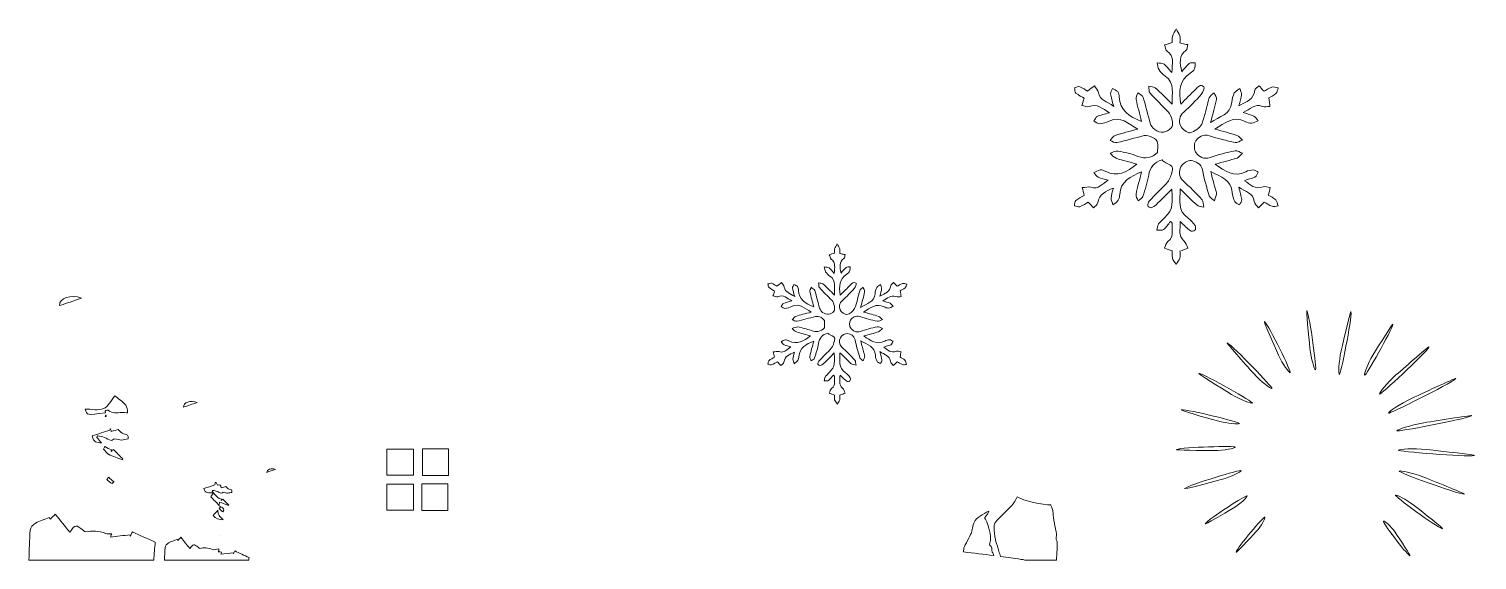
# Model space of a CAD drawing. Header units: inches. Extents: x -429 to 3929, y -1868 to 1677.
# Drawn here: x -349 to 447, y -548 to -257 of the extents above; entities that cross this region are included whole.
import ezdxf

# ---------------------------------------------------------------- set-up
doc = ezdxf.new("R2010")
doc.units = ezdxf.units.IN
doc.header["$MEASUREMENT"] = 0
doc.layers.add('Layer 1', color=7, linetype='Continuous')

# ---------------------------------------------------------------- blocks, each defined once
blk = doc.blocks.new('block 2')
at = {"layer": 'Layer 1', "lineweight": 0}
for points in [[(-152.17, -487.46), (-137.66, -487.46), (-137.66, -501.62), (-152.17, -501.62), (-152.17, -487.46)], [(-132.69, -487.17), (-118.37, -487.17), (-118.37, -501.91), (-132.69, -501.91), (-132.69, -487.17)], [(-152.25, -506.6), (-137.66, -506.6), (-137.66, -520.93), (-152.25, -520.93), (-152.25, -506.6)], [(-133.09, -506.5), (-118.82, -506.5), (-118.82, -521.05), (-133.09, -521.05), (-133.09, -506.5)]]:
    blk.add_lwpolyline(points, dxfattribs=at)
for points, knots in [([(225.43, -353.75), (226.42, -353.92), (227.57, -354.53), (228.37, -354.21), (230.17, -353.51), (231.8, -352.36), (233.04, -351.64), (234.24, -352.98), (235.07, -353.89), (235.89, -354.8), (236.74, -353.88), (238.22, -353.03), (238.33, -352.03), (238.89, -347.11), (242.74, -345.94), (246.86, -343.92), (246.31, -346.19), (245.68, -347.82), (245.59, -349.5), (245.54, -350.74), (246.23, -352), (246.57, -353.25), (247.56, -352.39), (248.77, -351.68), (249.48, -350.65), (250.09, -349.77), (250.3, -348.53), (250.36, -347.42), (250.8, -340.12), (256.3, -337.7), (262.37, -335.01), (261.24, -339.4), (260.08, -343.32), (259.3, -347.32), (259.09, -348.43), (260, -349.75), (260.41, -350.97), (261.32, -350.16), (262.73, -349.52), (263.06, -348.53), (264.34, -344.72), (265.62, -340.86), (266.23, -336.91), (266.94, -332.41), (269.22, -329.72), (273.6, -328.52), (274.23, -329.01), (274.85, -329.67), (275.62, -330.04), (277.62, -331.02), (280.07, -331.68), (279.17, -334.7), (278.56, -336.73), (278.03, -339.04), (276.73, -340.56), (273.52, -344.26), (269.85, -347.55), (266.49, -351.11), (265.92, -351.7), (265.72, -352.87), (265.79, -353.75), (265.83, -354.15), (267.02, -354.88), (267.51, -354.75), (268.52, -354.48), (269.53, -353.89), (270.3, -353.16), (273.11, -350.46), (275.82, -347.66), (278.96, -344.51), (279.5, -355.63), (279.5, -355.63), (272.56, -362.68), (272.2, -363.04), (271.69, -363.35), (271.54, -363.78), (271.2, -364.84), (271.03, -365.96), (270.8, -367.06), (272, -367), (273.57, -367.4), (274.36, -366.8), (275.88, -365.62), (276.95, -363.88), (278.2, -362.39), (278.55, -362.63), (278.89, -362.89), (279.22, -363.15), (278.52, -366.54), (280.67, -370.44), (276.77, -373.33), (275.76, -374.06), (275.46, -375.77), (274.85, -377.03), (276.18, -377.49), (277.5, -377.95), (279.15, -378.52), (279.15, -379.41), (278.88, -380.98), (279.24, -382.37), (279.54, -383.6), (280.56, -384.67), (281.26, -385.79), (281.99, -384.71), (283.04, -383.7), (283.34, -382.51), (283.7, -381.12), (283.43, -379.54), (283.43, -378.62), (285.14, -377.99), (286.49, -377.49), (287.82, -376.99), (287.1, -375.64), (286.67, -373.97), (285.61, -373.01), (282.34, -370.05), (283.6, -366.64), (283.59, -362.4), (285.88, -364.53), (287.35, -366.09), (289.04, -367.33), (289.61, -367.74), (291.16, -367.66), (291.64, -367.17), (292.11, -366.7), (292.15, -365.17), (291.72, -364.57), (290.65, -363.05), (289.4, -361.49), (287.88, -360.47), (282.02, -356.55), (283.44, -350.87), (283.57, -344.42), (287.02, -347.79), (289.73, -350.66), (292.7, -353.25), (293.62, -354.05), (295.21, -354.05), (296.5, -354.41), (296.2, -353.03), (296.36, -351.24), (295.53, -350.33), (292.24, -346.7), (288.74, -343.26), (285.14, -339.94), (282.64, -337.63), (282.78, -334.56), (283.86, -332.32), (284.71, -330.56), (287.83, -328.55), (289.54, -328.86), (291.97, -329.29), (295.01, -330.37), (295.73, -334.02), (296.66, -338.81), (298.04, -343.53), (299.5, -348.18), (299.86, -349.3), (301.35, -350.03), (302.32, -350.95), (302.73, -349.67), (303.32, -348.43), (303.49, -347.11), (303.61, -346.32), (303.06, -345.44), (302.85, -344.58), (302.06, -341.59), (301.28, -338.61), (300.32, -334.89), (305.88, -337.8), (311.53, -339.37), (312.1, -346.33), (312.25, -348.05), (312.74, -349.83), (313.5, -351.37), (313.93, -352.23), (315.28, -352.62), (316.19, -353.22), (316.61, -352.21), (317.44, -351.18), (317.34, -350.23), (317.14, -348.22), (316.45, -346.29), (315.76, -343.49), (319.45, -346.07), (323.6, -346.59), (324.26, -351.3), (324.43, -352.54), (325.74, -353.65), (326.53, -354.81), (327.53, -353.81), (328.52, -352.8), (329.72, -351.63), (330.95, -352.33), (332.38, -353.41), (333.99, -353.98), (334.94, -354.32), (336.17, -353.88), (337.28, -353.78), (336.88, -352.63), (336.79, -351.15), (336, -350.41), (334.8, -349.24), (333.12, -348.6), (332.08, -347.99), (332.4, -346.23), (332.64, -344.89), (332.89, -343.57), (331.6, -343.45), (330.12, -342.84), (329.05, -343.27), (324.59, -345.05), (322.02, -341.95), (318.91, -339.91), (320.86, -339), (322.88, -338.75), (324.63, -337.95), (325.48, -337.56), (325.84, -336.13), (326.43, -335.16), (325.51, -334.75), (324.58, -333.97), (323.66, -333.99), (322.31, -334), (320.85, -334.32), (319.65, -334.95), (313.09, -338.45), (308.36, -334.58), (302.72, -330.86), (307.15, -329.64), (311.01, -328.72), (314.75, -327.44), (315.92, -327.04), (316.77, -325.69), (317.77, -324.77), (316.41, -324.33), (314.92, -323.27), (313.71, -323.51), (309.05, -324.49), (304.38, -325.6), (299.92, -327.21), (296.43, -328.48), (293.93, -326.57), (292.3, -324.67), (291.14, -323.28), (290.99, -319.56), (292.05, -318.08), (293.55, -316.02), (296.1, -314.11), (299.56, -315.21), (304.21, -316.72), (308.96, -317.94), (313.74, -318.95), (314.95, -319.19), (316.42, -318.11), (317.77, -317.64), (316.77, -316.75), (315.89, -315.43), (314.72, -315.03), (310.99, -313.76), (307.14, -312.85), (302.62, -311.6), (308.19, -308.2), (312.68, -304.05), (319.17, -307.35), (320.26, -307.91), (321.58, -308.35), (322.77, -308.31), (324, -308.25), (325.21, -307.52), (326.43, -307.08), (325.64, -306.19), (325.02, -304.99), (324.03, -304.48), (322.45, -303.66), (320.63, -303.3), (318.1, -302.5), (322.02, -300.66), (324.38, -297.37), (328.65, -299.08), (329.84, -299.55), (331.42, -299.1), (332.83, -299.07), (332.64, -297.65), (332.46, -296.21), (332.24, -294.43), (333.16, -293.87), (334.81, -293.14), (336.1, -291.99), (336.83, -291.32), (336.98, -289.98), (337.39, -288.93), (336.22, -288.78), (334.91, -288.2), (333.89, -288.53), (332.18, -289.09), (330.66, -290.21), (329.61, -290.79), (328.44, -289.52), (327.63, -288.65), (326.82, -287.77), (326.01, -288.56), (324.56, -289.31), (324.49, -290.17), (324.06, -295.32), (319.93, -296.44), (315.81, -298.74), (316.4, -296.31), (317.04, -294.56), (317.2, -292.75), (317.3, -291.65), (316.64, -290.48), (316.32, -289.34), (315.28, -290.13), (313.83, -290.68), (313.27, -291.73), (312.45, -293.24), (312.06, -295.06), (311.9, -296.8), (311.29, -303.69), (305.23, -304.42), (300.18, -308.01), (301.51, -302.99), (302.69, -299.17), (303.45, -295.26), (303.67, -294.14), (302.66, -292.79), (302.22, -291.55), (301.28, -292.48), (299.82, -293.25), (299.47, -294.37), (297.98, -299.17), (297.31, -304.26), (295.34, -308.81), (294.41, -310.99), (291.41, -313.06), (289.01, -313.53), (287.48, -313.84), (284.46, -311.48), (283.73, -309.66), (282.78, -307.33), (282.94, -304.39), (285.54, -302.17), (288.95, -299.22), (292.08, -295.91), (295.07, -292.54), (296.02, -291.46), (296.98, -288.8), (296.52, -288.36), (294.65, -286.58), (293.26, -288.42), (291.92, -289.77), (289.36, -292.38), (286.76, -294.96), (283.82, -297.89), (282.61, -290.71), (283, -284.89), (289.05, -280.88), (289.99, -280.26), (290.93, -279.42), (291.38, -278.46), (291.82, -277.49), (291.64, -276.25), (291.72, -275.11), (290.65, -275.21), (289.23, -274.93), (288.52, -275.5), (286.96, -276.81), (285.74, -278.53), (284.39, -280.09), (283.4, -275.4), (282.55, -271.29), (286.73, -268.38), (287.46, -267.86), (287.42, -266.24), (287.73, -265.14), (286.64, -264.95), (285.54, -264.78), (284.45, -264.56), (284.12, -264.51), (283.8, -264.36), (283.43, -264.23), (283.43, -262.9), (283.7, -261.56), (283.36, -260.42), (282.97, -259.05), (282.06, -257.83), (281.39, -256.55), (280.64, -257.9), (279.65, -259.18), (279.24, -260.62), (278.88, -261.85), (279.17, -263.26), (279.17, -263.97), (277.44, -264.52), (276.19, -264.92), (274.93, -265.32), (275.42, -266.5), (275.56, -268.14), (276.44, -268.77), (280.5, -271.75), (279.09, -275.64), (278.94, -280.49), (277.1, -278.46), (276.11, -276.92), (274.72, -275.97), (273.74, -275.28), (272.22, -275.39), (270.94, -275.13), (271.24, -276.43), (271.24, -277.93), (271.92, -279), (272.76, -280.35), (274.04, -281.53), (275.36, -282.46), (281.05, -286.45), (278.68, -292.06), (279.18, -297.85), (275.65, -294.42), (272.86, -291.52), (269.84, -288.89), (269.02, -288.19), (267.48, -288.32), (266.26, -288.06), (266.48, -289.34), (266.23, -291.03), (266.97, -291.85), (270.15, -295.39), (273.61, -298.71), (276.98, -302.08), (278.94, -304.03), (280, -309.49), (278.66, -310.92), (276.28, -313.51), (272.53, -314.01), (269.53, -311.84), (268.44, -311.04), (267.51, -309.66), (267.11, -308.35), (265.7, -303.67), (264.67, -298.87), (263.21, -294.2), (262.86, -293.12), (261.31, -292.44), (260.32, -291.57), (259.96, -292.81), (259.11, -294.14), (259.34, -295.28), (260.12, -299.24), (261.27, -303.13), (262.36, -307.38), (255.53, -304.78), (250.47, -301.36), (250.03, -293.83), (249.97, -292.85), (249.8, -291.66), (249.21, -290.97), (248.54, -290.2), (247.33, -289.87), (246.37, -289.35), (245.98, -290.27), (245.19, -291.24), (245.31, -292.12), (245.55, -294.13), (246.24, -296.1), (247, -299.07), (243.4, -296.33), (239.32, -295.91), (238.58, -291.43), (238.35, -290.14), (237.18, -289.02), (236.45, -287.81), (235.3, -288.68), (234.17, -289.54), (232.68, -290.67), (231.59, -290.05), (230.05, -288.92), (228.34, -288.29), (227.55, -287.99), (226.42, -288.66), (225.44, -288.89), (225.7, -289.87), (225.66, -291.22), (226.3, -291.76), (227.77, -293.01), (229.56, -293.87), (230.84, -294.66), (230.31, -296.22), (229.91, -297.37), (229.51, -298.54), (230.85, -298.79), (232.45, -299.66), (233.48, -299.21), (237.99, -297.26), (240.67, -300.33), (244.68, -302.61), (241.93, -303.42), (239.87, -303.82), (238, -304.64), (237.2, -304.99), (236.78, -306.21), (236.18, -307.05), (237.17, -307.59), (238.19, -308.64), (239.14, -308.58), (240.97, -308.44), (242.88, -307.94), (244.55, -307.12), (250.96, -304), (254.84, -308.71), (260.35, -311.58), (255.5, -312.89), (251.59, -313.78), (247.8, -315.06), (246.7, -315.43), (245.95, -316.88), (245.03, -317.84), (246.3, -318.26), (247.69, -319.22), (248.81, -318.97), (253.82, -317.88), (258.76, -316.42), (263.74, -315.14), (266.35, -314.47), (271.13, -317.04), (271.16, -319.07), (271.19, -320.91), (271.16, -322.75), (271.16, -324.4), (267.81, -327.24), (264.51, -328.26), (260.35, -326.54), (256.89, -325.12), (253.16, -324.27), (249.47, -323.61), (248.09, -323.37), (246.5, -324.34), (245.01, -324.77), (246.13, -325.73), (247.09, -327.11), (248.38, -327.56), (252, -328.81), (255.74, -329.67), (259.79, -330.79), (254.29, -335.22), (249.05, -338.15), (242.39, -334.76), (241.52, -334.32), (240.43, -333.89), (239.51, -334.03), (238.35, -334.2), (237.26, -334.95), (236.14, -335.45), (236.88, -336.31), (237.46, -337.53), (238.4, -337.96), (240.14, -338.75), (242.09, -339.1), (243.96, -339.61), (240.87, -341.54), (238.69, -344.87), (234.51, -343.5), (233.09, -343.03), (231.33, -343.6), (229.72, -343.7), (230.08, -345.1), (230.42, -346.47), (230.8, -347.95), (229.36, -348.81), (227.61, -349.62), (226.2, -350.82), (225.59, -351.37), (225.67, -352.75), (225.43, -353.75)], [0, 0, 0, 0, 1, 1, 1, 2, 2, 2, 3, 3, 3, 4, 4, 4, 5, 5, 5, 6, 6, 6, 7, 7, 7, 8, 8, 8, 9, 9, 9, 10, 10, 10, 11, 11, 11, 12, 12, 12, 13, 13, 13, 14, 14, 14, 15, 15, 15, 16, 16, 16, 17, 17, 17, 18, 18, 18, 19, 19, 19, 20, 20, 20, 21, 21, 21, 22, 22, 22, 23, 23, 23, 24, 24, 24, 25, 25, 25, 26, 26, 26, 27, 27, 27, 28, 28, 28, 29, 29, 29, 30, 30, 30, 31, 31, 31, 32, 32, 32, 33, 33, 33, 34, 34, 34, 35, 35, 35, 36, 36, 36, 37, 37, 37, 38, 38, 38, 39, 39, 39, 40, 40, 40, 41, 41, 41, 42, 42, 42, 43, 43, 43, 44, 44, 44, 45, 45, 45, 46, 46, 46, 47, 47, 47, 48, 48, 48, 49, 49, 49, 50, 50, 50, 51, 51, 51, 52, 52, 52, 53, 53, 53, 54, 54, 54, 55, 55, 55, 56, 56, 56, 57, 57, 57, 58, 58, 58, 59, 59, 59, 60, 60, 60, 61, 61, 61, 62, 62, 62, 63, 63, 63, 64, 64, 64, 65, 65, 65, 66, 66, 66, 67, 67, 67, 68, 68, 68, 69, 69, 69, 70, 70, 70, 71, 71, 71, 72, 72, 72, 73, 73, 73, 74, 74, 74, 75, 75, 75, 76, 76, 76, 77, 77, 77, 78, 78, 78, 79, 79, 79, 80, 80, 80, 81, 81, 81, 82, 82, 82, 83, 83, 83, 84, 84, 84, 85, 85, 85, 86, 86, 86, 87, 87, 87, 88, 88, 88, 89, 89, 89, 90, 90, 90, 91, 91, 91, 92, 92, 92, 93, 93, 93, 94, 94, 94, 95, 95, 95, 96, 96, 96, 97, 97, 97, 98, 98, 98, 99, 99, 99, 100, 100, 100, 101, 101, 101, 102, 102, 102, 103, 103, 103, 104, 104, 104, 105, 105, 105, 106, 106, 106, 107, 107, 107, 108, 108, 108, 109, 109, 109, 110, 110, 110, 111, 111, 111, 112, 112, 112, 113, 113, 113, 114, 114, 114, 115, 115, 115, 116, 116, 116, 117, 117, 117, 118, 118, 118, 119, 119, 119, 120, 120, 120, 121, 121, 121, 122, 122, 122, 123, 123, 123, 124, 124, 124, 125, 125, 125, 126, 126, 126, 127, 127, 127, 128, 128, 128, 129, 129, 129, 130, 130, 130, 131, 131, 131, 132, 132, 132, 133, 133, 133, 134, 134, 134, 135, 135, 135, 136, 136, 136, 137, 137, 137, 138, 138, 138, 139, 139, 139, 140, 140, 140, 141, 141, 141, 142, 142, 142, 143, 143, 143, 144, 144, 144, 145, 145, 145, 146, 146, 146, 147, 147, 147, 148, 148, 148, 149, 149, 149, 150, 150, 150, 151, 151, 151, 152, 152, 152, 153, 153, 153, 154, 154, 154, 155, 155, 155, 156, 156, 156, 157, 157, 157, 158, 158, 158, 159, 159, 159, 160, 160, 160, 161, 161, 161, 162, 162, 162, 163, 163, 163, 164, 164, 164, 165, 165, 165, 166, 166, 166, 167, 167, 167, 168, 168, 168, 169, 169, 169, 170, 170, 170, 171, 171, 171, 172, 172, 172, 173, 173, 173, 174, 174, 174, 175, 175, 175, 176, 176, 176, 177, 177, 177, 178, 178, 178, 179, 179, 179, 180, 180, 180, 181, 181, 181, 182, 182, 182, 183, 183, 183, 184, 184, 184, 185, 185, 185, 186, 186, 186, 187, 187, 187, 188, 188, 188, 189, 189, 189, 190, 190, 190, 191, 191, 191, 191]), ([(133.3, -396.66), (132.5, -396.56), (131.61, -396.16), (130.92, -396.39), (129.75, -396.77), (128.72, -397.53), (128.01, -397.92), (127.21, -397.06), (126.66, -396.47), (126.1, -395.87), (125.55, -396.41), (124.57, -396.92), (124.52, -397.5), (124.23, -401.01), (121.41, -401.77), (118.61, -403.33), (119.01, -401.68), (119.45, -400.49), (119.56, -399.26), (119.63, -398.51), (119.18, -397.72), (118.96, -396.94), (118.25, -397.47), (117.26, -397.85), (116.88, -398.57), (116.32, -399.59), (116.06, -400.83), (115.95, -402.02), (115.53, -406.7), (111.41, -407.2), (107.97, -409.64), (108.88, -406.23), (109.68, -403.63), (110.2, -400.97), (110.35, -400.21), (109.66, -399.29), (109.36, -398.44), (108.72, -399.08), (107.73, -399.6), (107.49, -400.36), (106.48, -403.63), (106.02, -407.09), (104.68, -410.19), (104.04, -411.68), (102, -413.08), (100.37, -413.41), (99.33, -413.61), (97.28, -412.01), (96.78, -410.77), (96.13, -409.19), (96.24, -407.18), (98.01, -405.67), (100.33, -403.67), (102.46, -401.41), (104.49, -399.11), (105.14, -398.38), (105.79, -396.57), (105.48, -396.27), (104.21, -395.06), (103.26, -396.31), (102.35, -397.23), (100.61, -399.01), (98.84, -400.77), (96.84, -402.76), (96.02, -397.87), (96.28, -393.91), (100.4, -391.18), (101.04, -390.76), (101.68, -390.19), (101.98, -389.53), (102.29, -388.88), (102.16, -388.03), (102.22, -387.26), (101.49, -387.32), (100.52, -387.13), (100.04, -387.52), (98.98, -388.41), (98.14, -389.58), (97.23, -390.65), (96.55, -387.45), (95.98, -384.66), (98.82, -382.67), (99.32, -382.32), (99.29, -381.22), (99.5, -380.47), (98.76, -380.34), (98.01, -380.22), (97.27, -380.08), (97.04, -380.04), (96.83, -379.94), (96.57, -379.85), (96.57, -378.94), (96.76, -378.03), (96.52, -377.25), (96.26, -376.33), (95.64, -375.49), (95.19, -374.63), (94.68, -375.54), (94, -376.41), (93.72, -377.39), (93.48, -378.23), (93.67, -379.19), (93.67, -379.68), (92.5, -380.05), (91.65, -380.32), (90.79, -380.59), (91.12, -381.39), (91.22, -382.51), (91.82, -382.94), (94.58, -384.97), (93.62, -387.62), (93.51, -390.92), (92.26, -389.53), (91.59, -388.49), (90.64, -387.84), (89.98, -387.37), (88.94, -387.44), (88.07, -387.27), (88.28, -388.15), (88.28, -389.17), (88.74, -389.9), (89.31, -390.82), (90.18, -391.62), (91.08, -392.26), (94.95, -394.97), (93.34, -398.79), (93.68, -402.73), (91.28, -400.39), (89.38, -398.42), (87.32, -396.63), (86.76, -396.15), (85.72, -396.24), (84.89, -396.07), (85.04, -396.94), (84.87, -398.09), (85.37, -398.65), (87.54, -401.06), (89.89, -403.31), (92.19, -405.61), (93.51, -406.94), (94.24, -410.65), (93.33, -411.63), (91.71, -413.39), (89.16, -413.73), (87.12, -412.25), (86.37, -411.71), (85.74, -410.77), (85.47, -409.88), (84.51, -406.69), (83.81, -403.42), (82.81, -400.25), (82.57, -399.51), (81.52, -399.05), (80.85, -398.46), (80.6, -399.3), (80.02, -400.21), (80.18, -400.98), (80.71, -403.68), (81.49, -406.32), (82.23, -409.21), (77.58, -407.45), (74.14, -405.12), (73.84, -399.99), (73.8, -399.33), (73.69, -398.52), (73.28, -398.05), (72.83, -397.52), (72.01, -397.3), (71.35, -396.95), (71.09, -397.57), (70.55, -398.24), (70.63, -398.83), (70.79, -400.2), (71.26, -401.54), (71.78, -403.56), (69.33, -401.69), (66.55, -401.41), (66.05, -398.36), (65.89, -397.48), (65.1, -396.72), (64.6, -395.9), (63.82, -396.49), (63.05, -397.07), (62.03, -397.84), (61.29, -397.42), (60.24, -396.65), (59.08, -396.22), (58.54, -396.02), (57.77, -396.48), (57.11, -396.63), (57.28, -397.3), (57.26, -398.22), (57.69, -398.59), (58.69, -399.44), (59.91, -400.02), (60.78, -400.56), (60.42, -401.62), (60.15, -402.41), (59.87, -403.2), (60.79, -403.37), (61.88, -403.96), (62.58, -403.66), (65.65, -402.33), (67.47, -404.42), (70.2, -405.97), (68.33, -406.52), (66.93, -406.79), (65.66, -407.35), (65.11, -407.59), (64.83, -408.42), (64.42, -408.99), (65.09, -409.36), (65.78, -410.07), (66.43, -410.04), (67.68, -409.94), (68.98, -409.6), (70.11, -409.04), (74.48, -406.92), (77.11, -410.12), (80.86, -412.08), (77.56, -412.97), (74.91, -413.57), (72.33, -414.44), (71.58, -414.69), (71.07, -415.68), (70.44, -416.34), (71.3, -416.62), (72.25, -417.27), (73.01, -417.11), (76.42, -416.36), (79.78, -415.37), (83.17, -414.5), (84.95, -414.04), (88.2, -415.79), (88.22, -417.18), (88.24, -418.43), (88.22, -419.68), (88.22, -420.8), (85.94, -422.73), (83.7, -423.43), (80.86, -422.26), (78.51, -421.29), (75.97, -420.71), (73.46, -420.26), (72.52, -420.1), (71.44, -420.76), (70.42, -421.05), (71.18, -421.71), (71.84, -422.65), (72.72, -422.95), (75.18, -423.8), (77.73, -424.38), (80.48, -425.15), (76.74, -428.16), (73.18, -430.16), (68.64, -427.85), (68.05, -427.55), (67.31, -427.26), (66.68, -427.35), (65.89, -427.47), (65.15, -427.98), (64.39, -428.32), (64.89, -428.91), (65.28, -429.74), (65.93, -430.03), (67.11, -430.57), (68.44, -430.8), (69.71, -431.15), (67.61, -432.46), (66.12, -434.73), (63.28, -433.8), (62.32, -433.48), (61.11, -433.87), (60.02, -433.94), (60.26, -434.89), (60.5, -435.82), (60.75, -436.83), (59.78, -437.42), (58.58, -437.96), (57.63, -438.78), (57.21, -439.15), (57.27, -440.09), (57.1, -440.78), (57.77, -440.89), (58.55, -441.3), (59.1, -441.09), (60.32, -440.61), (61.44, -439.83), (62.28, -439.34), (63.1, -440.25), (63.66, -440.87), (64.22, -441.49), (64.8, -440.86), (65.8, -440.29), (65.88, -439.6), (66.26, -436.25), (68.88, -435.46), (71.68, -434.08), (71.31, -435.63), (70.88, -436.74), (70.82, -437.88), (70.78, -438.72), (71.25, -439.58), (71.49, -440.43), (72.16, -439.85), (72.98, -439.37), (73.47, -438.67), (73.88, -438.07), (74.03, -437.22), (74.07, -436.47), (74.37, -431.5), (78.11, -429.85), (82.24, -428.02), (81.47, -431.01), (80.68, -433.67), (80.15, -436.4), (80.01, -437.15), (80.63, -438.05), (80.9, -438.88), (81.53, -438.33), (82.49, -437.89), (82.71, -437.22), (83.58, -434.63), (84.45, -432), (84.87, -429.32), (85.35, -426.25), (86.9, -424.42), (89.88, -423.6), (90.31, -423.94), (90.73, -424.38), (91.26, -424.64), (92.62, -425.3), (94.29, -425.75), (93.67, -427.81), (93.26, -429.19), (92.9, -430.76), (92.01, -431.8), (89.83, -434.32), (87.33, -436.56), (85.05, -438.98), (84.65, -439.38), (84.52, -440.18), (84.57, -440.78), (84.6, -441.05), (85.41, -441.55), (85.74, -441.46), (86.42, -441.27), (87.12, -440.87), (87.63, -440.38), (89.55, -438.54), (91.4, -436.63), (93.53, -434.48), (93.9, -442.06), (93.9, -442.06), (89.18, -446.85), (88.93, -447.1), (88.58, -447.31), (88.48, -447.6), (88.25, -448.33), (88.13, -449.09), (87.98, -449.83), (88.8, -449.79), (89.86, -450.07), (90.4, -449.65), (91.43, -448.85), (92.17, -447.67), (93.02, -446.66), (93.25, -446.82), (93.49, -447), (93.71, -447.17), (93.23, -449.48), (94.7, -452.14), (92.04, -454.1), (91.36, -454.6), (91.15, -455.76), (90.73, -456.62), (91.64, -456.93), (92.54, -457.24), (93.66, -457.64), (93.66, -458.24), (93.48, -459.31), (93.72, -460.25), (93.92, -461.09), (94.62, -461.82), (95.1, -462.58), (95.6, -461.85), (96.31, -461.16), (96.51, -460.35), (96.76, -459.4), (96.57, -458.33), (96.57, -457.7), (97.73, -457.27), (98.65, -456.93), (99.56, -456.59), (99.07, -455.67), (98.78, -454.54), (98.06, -453.88), (95.83, -451.87), (96.69, -449.55), (96.68, -446.67), (98.24, -448.11), (99.24, -449.18), (100.39, -450.02), (100.78, -450.3), (101.84, -450.24), (102.16, -449.91), (102.48, -449.59), (102.51, -448.55), (102.22, -448.14), (101.49, -447.11), (100.64, -446.04), (99.6, -445.35), (95.61, -442.68), (96.58, -438.81), (96.67, -434.43), (99.01, -436.72), (100.86, -438.68), (102.88, -440.43), (103.51, -440.98), (104.59, -440.98), (105.47, -441.22), (105.27, -440.29), (105.37, -439.07), (104.81, -438.45), (102.57, -435.98), (100.19, -433.64), (97.73, -431.38), (96.03, -429.81), (96.13, -427.72), (96.87, -426.19), (97.44, -424.99), (99.57, -423.62), (100.73, -423.84), (102.38, -424.13), (104.46, -424.86), (104.94, -427.34), (105.58, -430.61), (106.52, -433.82), (107.51, -436.99), (107.76, -437.75), (108.77, -438.25), (109.43, -438.87), (109.71, -438), (110.11, -437.15), (110.23, -436.25), (110.31, -435.72), (109.94, -435.12), (109.79, -434.53), (109.25, -432.5), (108.72, -430.47), (108.07, -427.94), (111.85, -429.92), (115.7, -430.99), (116.09, -435.73), (116.19, -436.9), (116.52, -438.11), (117.04, -439.15), (117.33, -439.74), (118.25, -440), (118.87, -440.41), (119.16, -439.73), (119.72, -439.03), (119.65, -438.38), (119.52, -437.01), (119.05, -435.7), (118.58, -433.79), (121.09, -435.55), (123.91, -435.9), (124.36, -439.11), (124.48, -439.95), (125.37, -440.71), (125.91, -441.5), (126.59, -440.81), (127.26, -440.13), (128.07, -439.33), (128.91, -439.81), (129.89, -440.54), (130.99, -440.93), (131.63, -441.17), (132.47, -440.86), (133.22, -440.8), (132.95, -440.01), (132.89, -439.01), (132.35, -438.5), (131.53, -437.71), (130.39, -437.27), (129.69, -436.86), (129.9, -435.66), (130.07, -434.75), (130.23, -433.85), (129.35, -433.76), (128.35, -433.35), (127.63, -433.64), (124.59, -434.86), (122.84, -432.75), (120.72, -431.36), (122.05, -430.73), (123.42, -430.57), (124.62, -430.02), (125.19, -429.76), (125.44, -428.78), (125.84, -428.13), (125.21, -427.84), (124.58, -427.31), (123.95, -427.32), (123.03, -427.33), (122.04, -427.55), (121.23, -427.98), (116.76, -430.36), (113.54, -427.73), (109.7, -425.2), (112.72, -424.37), (115.35, -423.74), (117.89, -422.87), (118.69, -422.6), (119.26, -421.68), (119.95, -421.05), (119.02, -420.75), (118, -420.03), (117.18, -420.19), (114.01, -420.86), (110.83, -421.62), (107.8, -422.71), (105.42, -423.57), (103.72, -422.27), (102.61, -420.99), (101.82, -420.04), (101.72, -417.51), (102.44, -416.5), (103.46, -415.1), (105.2, -413.8), (107.55, -414.55), (110.72, -415.57), (113.95, -416.4), (117.2, -417.09), (118.02, -417.25), (119.03, -416.52), (119.95, -416.2), (119.26, -415.59), (118.67, -414.69), (117.87, -414.42), (115.33, -413.56), (112.71, -412.94), (109.63, -412.09), (113.42, -409.77), (116.48, -406.95), (120.89, -409.2), (121.64, -409.58), (122.54, -409.88), (123.35, -409.85), (124.19, -409.81), (125.01, -409.31), (125.84, -409.01), (125.3, -408.4), (124.88, -407.59), (124.21, -407.24), (123.13, -406.68), (121.89, -406.44), (120.17, -405.89), (122.84, -404.64), (124.44, -402.41), (127.35, -403.57), (128.16, -403.89), (129.24, -403.58), (130.19, -403.56), (130.07, -402.59), (129.94, -401.61), (129.79, -400.4), (130.42, -400.02), (131.54, -399.52), (132.42, -398.74), (132.92, -398.28), (133.02, -397.38), (133.3, -396.66)], [0, 0, 0, 0, 1, 1, 1, 2, 2, 2, 3, 3, 3, 4, 4, 4, 5, 5, 5, 6, 6, 6, 7, 7, 7, 8, 8, 8, 9, 9, 9, 10, 10, 10, 11, 11, 11, 12, 12, 12, 13, 13, 13, 14, 14, 14, 15, 15, 15, 16, 16, 16, 17, 17, 17, 18, 18, 18, 19, 19, 19, 20, 20, 20, 21, 21, 21, 22, 22, 22, 23, 23, 23, 24, 24, 24, 25, 25, 25, 26, 26, 26, 27, 27, 27, 28, 28, 28, 29, 29, 29, 30, 30, 30, 31, 31, 31, 32, 32, 32, 33, 33, 33, 34, 34, 34, 35, 35, 35, 36, 36, 36, 37, 37, 37, 38, 38, 38, 39, 39, 39, 40, 40, 40, 41, 41, 41, 42, 42, 42, 43, 43, 43, 44, 44, 44, 45, 45, 45, 46, 46, 46, 47, 47, 47, 48, 48, 48, 49, 49, 49, 50, 50, 50, 51, 51, 51, 52, 52, 52, 53, 53, 53, 54, 54, 54, 55, 55, 55, 56, 56, 56, 57, 57, 57, 58, 58, 58, 59, 59, 59, 60, 60, 60, 61, 61, 61, 62, 62, 62, 63, 63, 63, 64, 64, 64, 65, 65, 65, 66, 66, 66, 67, 67, 67, 68, 68, 68, 69, 69, 69, 70, 70, 70, 71, 71, 71, 72, 72, 72, 73, 73, 73, 74, 74, 74, 75, 75, 75, 76, 76, 76, 77, 77, 77, 78, 78, 78, 79, 79, 79, 80, 80, 80, 81, 81, 81, 82, 82, 82, 83, 83, 83, 84, 84, 84, 85, 85, 85, 86, 86, 86, 87, 87, 87, 88, 88, 88, 89, 89, 89, 90, 90, 90, 91, 91, 91, 92, 92, 92, 93, 93, 93, 94, 94, 94, 95, 95, 95, 96, 96, 96, 97, 97, 97, 98, 98, 98, 99, 99, 99, 100, 100, 100, 101, 101, 101, 102, 102, 102, 103, 103, 103, 104, 104, 104, 105, 105, 105, 106, 106, 106, 107, 107, 107, 108, 108, 108, 109, 109, 109, 110, 110, 110, 111, 111, 111, 112, 112, 112, 113, 113, 113, 114, 114, 114, 115, 115, 115, 116, 116, 116, 117, 117, 117, 118, 118, 118, 119, 119, 119, 120, 120, 120, 121, 121, 121, 122, 122, 122, 123, 123, 123, 124, 124, 124, 125, 125, 125, 126, 126, 126, 127, 127, 127, 128, 128, 128, 129, 129, 129, 130, 130, 130, 131, 131, 131, 132, 132, 132, 133, 133, 133, 134, 134, 134, 135, 135, 135, 136, 136, 136, 137, 137, 137, 138, 138, 138, 139, 139, 139, 140, 140, 140, 141, 141, 141, 142, 142, 142, 143, 143, 143, 144, 144, 144, 145, 145, 145, 146, 146, 146, 147, 147, 147, 148, 148, 148, 149, 149, 149, 150, 150, 150, 151, 151, 151, 152, 152, 152, 153, 153, 153, 154, 154, 154, 155, 155, 155, 156, 156, 156, 157, 157, 157, 158, 158, 158, 159, 159, 159, 160, 160, 160, 161, 161, 161, 162, 162, 162, 163, 163, 163, 164, 164, 164, 165, 165, 165, 166, 166, 166, 167, 167, 167, 168, 168, 168, 169, 169, 169, 170, 170, 170, 171, 171, 171, 172, 172, 172, 173, 173, 173, 174, 174, 174, 175, 175, 175, 176, 176, 176, 177, 177, 177, 178, 178, 178, 179, 179, 179, 180, 180, 180, 181, 181, 181, 182, 182, 182, 183, 183, 183, 184, 184, 184, 185, 185, 185, 186, 186, 186, 187, 187, 187, 188, 188, 188, 189, 189, 189, 190, 190, 190, 191, 191, 191, 191]), ([(-319.98, -404.38), (-324.44, -405.93), (-328.14, -407.21), (-331.99, -408.54), (-332.26, -404.36), (-325.88, -402.27), (-319.98, -404.38)], [0, 0, 0, 0, 1, 1, 1, 2, 2, 2, 2]), ([(357.84, -443.79), (358.72, -444.28), (354.84, -414.67), (353.13, -411.3), (352.63, -410.32), (354.08, -425.36), (354.77, -432.06), (355.36, -437.94), (357.27, -443.48), (357.84, -443.79)], [0, 0, 0, 0, 1, 1, 1, 2, 2, 2, 3, 3, 3, 3]), ([(377.36, -411.81), (377.22, -410.64), (373.56, -426.4), (371.96, -433.43), (370.55, -439.6), (370.5, -445.86), (370.93, -446.37), (371.6, -447.15), (377.86, -415.8), (377.36, -411.81)], [0, 0, 0, 0, 1, 1, 1, 2, 2, 2, 3, 3, 3, 3]), ([(343.99, -445.39), (344.97, -445.55), (332.42, -419.74), (329.79, -417.21), (329.02, -416.48), (334.9, -429.75), (337.56, -435.66), (339.89, -440.84), (343.36, -445.29), (343.99, -445.39)], [0, 0, 0, 0, 1, 1, 1, 2, 2, 2, 3, 3, 3, 3]), ([(400.38, -418.67), (400.57, -417.6), (392.8, -430.16), (389.36, -435.78), (386.35, -440.71), (384.59, -446.16), (384.85, -446.74), (385.27, -447.65), (399.75, -422.31), (400.38, -418.67)], [0, 0, 0, 0, 1, 1, 1, 2, 2, 2, 3, 3, 3, 3]), ([(309.39, -429.03), (308.35, -428.48), (319.09, -440.48), (323.91, -445.81), (328.13, -450.49), (333.2, -454.11), (333.86, -454.05), (334.89, -453.95), (312.92, -430.91), (309.39, -429.03)], [0, 0, 0, 0, 1, 1, 1, 2, 2, 2, 3, 3, 3, 3]), ([(393.04, -457.08), (393.09, -458.14), (418.05, -434.99), (420.17, -431.3), (420.79, -430.22), (407.83, -441.55), (402.07, -446.63), (397.01, -451.09), (393.01, -456.4), (393.04, -457.08)], [0, 0, 0, 0, 1, 1, 1, 2, 2, 2, 3, 3, 3, 3]), ([(323.26, -462.1), (324.2, -461.7), (297.52, -446.43), (293.71, -445.71), (292.59, -445.5), (305.83, -453.66), (311.75, -457.27), (316.95, -460.44), (322.66, -462.36), (323.26, -462.1)], [0, 0, 0, 0, 1, 1, 1, 2, 2, 2, 3, 3, 3, 3]), ([(397.92, -467.52), (397.59, -468.59), (431.53, -451.73), (435.02, -448.59), (436.04, -447.67), (418.66, -455.73), (410.92, -459.36), (404.13, -462.54), (398.12, -466.84), (397.92, -467.52)], [0, 0, 0, 0, 1, 1, 1, 2, 2, 2, 3, 3, 3, 3]), ([(-307.78, -465.09), (-305.28, -464.03), (-303.74, -460.71), (-301.6, -458.01), (-300.68, -458.85), (-299.64, -459.65), (-298.62, -460.45), (-296.48, -462.13), (-294.21, -463.79), (-294.71, -467.47), (-295.81, -467.38), (-296.82, -467.17), (-297.81, -467.23), (-300.39, -467.4), (-302.99, -468), (-305.25, -466), (-305.5, -465.77), (-306.48, -466.13), (-306.95, -466.47), (-307.07, -466.56), (-306.96, -466.96), (-306.85, -467.36), (-317.05, -468.87), (-317.08, -468.76), (-317.97, -465.37), (-314.55, -465.37), (-310.7, -466.32), (-307.78, -465.09)], [0, 0, 0, 0, 1, 1, 1, 2, 2, 2, 3, 3, 3, 4, 4, 4, 5, 5, 5, 6, 6, 6, 7, 7, 7, 8, 8, 8, 9, 9, 9, 9]), ([(-256.4, -461.71), (-259.19, -462.68), (-261.5, -463.48), (-263.9, -464.31), (-264.08, -461.7), (-260.09, -460.39), (-256.4, -461.71)], [0, 0, 0, 0, 1, 1, 1, 2, 2, 2, 2]), ([(-307.05, -469.27), (-306.88, -468.99), (-306.73, -468.74), (-306.58, -468.51), (-306.52, -468.77), (-306.46, -469.06), (-306.38, -469.44), (-306.61, -469.38), (-306.83, -469.32), (-307.05, -469.27)], [0, 0, 0, 0, 1, 1, 1, 2, 2, 2, 3, 3, 3, 3]), ([(284.12, -465.8), (283.02, -465.91), (297.53, -470.05), (304.01, -471.87), (309.69, -473.46), (315.53, -473.7), (316.03, -473.29), (316.81, -472.65), (287.87, -465.43), (284.12, -465.8)], [0, 0, 0, 0, 1, 1, 1, 2, 2, 2, 3, 3, 3, 3]), ([(402.54, -477.25), (401.94, -478.19), (439.39, -471.12), (443.62, -469.03), (444.87, -468.42), (425.84, -471.5), (417.36, -472.9), (409.92, -474.14), (402.93, -476.65), (402.54, -477.25)], [0, 0, 0, 0, 1, 1, 1, 2, 2, 2, 3, 3, 3, 3]), ([(-297.97, -482.35), (-299.12, -482.36), (-300.28, -482), (-302.02, -481.69), (-302.08, -481.72), (-302.97, -482.64), (-303.68, -482.53), (-304.92, -482.32), (-306.02, -481.38), (-307.25, -480.93), (-308.48, -480.49), (-309.8, -480.28), (-311.07, -479.97), (-311.21, -480.3), (-311.34, -480.64), (-311.48, -480.97), (-310.65, -481.92), (-309.86, -482.92), (-309.03, -483.87), (-311.41, -483.8), (-313.61, -483.6), (-314.06, -480.14), (-310.66, -479.01), (-307.61, -477.98), (-304.34, -476.89), (-304.32, -476.73), (-304.28, -476.37), (-304.24, -475.99), (-303.95, -476.41), (-303.75, -476.99), (-303.66, -477.72), (-302.08, -477.25), (-300.73, -476.85), (-299.81, -476.58), (-298.69, -477.47), (-297.88, -478.61), (-296.84, -478.87), (-294.36, -479.48), (-294.32, -479.32), (-294.4, -481.73), (-295.6, -481.96), (-296.78, -482.34), (-297.97, -482.35)], [0, 0, 0, 0, 1, 1, 1, 2, 2, 2, 3, 3, 3, 4, 4, 4, 5, 5, 5, 6, 6, 6, 7, 7, 7, 8, 8, 8, 9, 9, 9, 10, 10, 10, 11, 11, 11, 12, 12, 12, 13, 13, 13, 14, 14, 14, 14]), ([(-305.17, -490.22), (-305.17, -490.25), (-305.17, -490.27), (-305.18, -490.3), (-306.09, -489.33), (-307, -488.36), (-307.93, -487.36), (-307.62, -486.88), (-307.32, -486.43), (-307.03, -485.97), (-306.09, -486.81), (-304.7, -487.16), (-303.52, -487.73), (-303.58, -488.06), (-303.63, -488.38), (-303.68, -488.71), (-303.21, -488.28), (-302.73, -487.84), (-302.38, -487.52), (-300.54, -489.43), (-298.89, -491.13), (-297.24, -492.83), (-297.32, -492.95), (-297.41, -493.07), (-297.49, -493.19), (-300.03, -492.21), (-302.57, -491.23), (-305.17, -490.22)], [0, 0, 0, 0, 1, 1, 1, 2, 2, 2, 3, 3, 3, 4, 4, 4, 5, 5, 5, 6, 6, 6, 7, 7, 7, 8, 8, 8, 9, 9, 9, 9]), ([(302.01, -488.12), (307.85, -488.15), (313.49, -486.84), (313.85, -486.31), (314.42, -485.49), (284.94, -486.19), (281.46, -487.54), (280.44, -487.93), (295.36, -488.09), (302.01, -488.12)], [0, 0, 0, 0, 1, 1, 1, 2, 2, 2, 3, 3, 3, 3]), ([(403.42, -487.9), (402.59, -488.64), (440.59, -491.74), (445.24, -490.85), (446.6, -490.59), (427.42, -488.52), (418.87, -487.62), (411.36, -486.84), (403.95, -487.42), (403.42, -487.9)], [0, 0, 0, 0, 1, 1, 1, 2, 2, 2, 3, 3, 3, 3]), ([(-213.39, -498.5), (-215.15, -499.1), (-216.6, -499.61), (-218.12, -500.13), (-218.23, -498.49), (-215.71, -497.66), (-213.39, -498.5)], [0, 0, 0, 0, 1, 1, 1, 2, 2, 2, 2]), ([(306.08, -504.07), (311.76, -502.53), (316.88, -499.75), (317.1, -499.15), (317.43, -498.2), (288.99, -506.8), (285.96, -509.03), (285.08, -509.69), (299.61, -505.83), (306.08, -504.07)], [0, 0, 0, 0, 1, 1, 1, 2, 2, 2, 3, 3, 3, 3]), ([(417.44, -502.8), (411.06, -500.27), (404.39, -499.07), (403.79, -499.4), (402.86, -499.92), (435.4, -511.9), (439.72, -512.15), (440.98, -512.22), (424.71, -505.68), (417.44, -502.8)], [0, 0, 0, 0, 1, 1, 1, 2, 2, 2, 3, 3, 3, 3]), ([(-302.01, -505.3), (-302.54, -505.73), (-302.92, -506.04), (-303.19, -506.26), (-304.2, -505.74), (-305.15, -505.01), (-306.02, -503.98), (-305.69, -503.59), (-305.36, -503.2), (-305.02, -502.81), (-304.25, -503.75), (-303.24, -504.57), (-302.01, -505.3)], [0, 0, 0, 0, 1, 1, 1, 2, 2, 2, 3, 3, 3, 4, 4, 4, 4]), ([(-246.64, -506.98), (-246.61, -506.75), (-246.51, -505.76), (-246.5, -505.77), (-246.35, -505.78), (-246.21, -505.78), (-246.07, -505.78), (-245.83, -506.25), (-245.59, -506.71), (-245.34, -507.18), (-244.12, -506.68), (-243.33, -507.2), (-243.17, -508.58), (-242.17, -508.29), (-241.33, -508.03), (-240.74, -507.86), (-240.04, -508.43), (-239.52, -509.14), (-238.87, -509.31), (-237.31, -509.69), (-237.28, -509.59), (-237.33, -511.11), (-238.09, -511.25), (-238.84, -511.49), (-239.58, -511.5), (-240.31, -511.51), (-241.04, -511.28), (-242.14, -511.09), (-242.17, -511.11), (-242.73, -511.68), (-243.18, -511.61), (-243.97, -511.48), (-244.66, -510.89), (-245.43, -510.61), (-246.21, -510.33), (-247.03, -510.19), (-247.84, -510), (-247.93, -510.21), (-248.01, -510.42), (-248.1, -510.63), (-247.18, -511.69), (-246.33, -512.83), (-245.31, -513.77), (-244.72, -514.31), (-243.83, -514.53), (-243.08, -514.89), (-243.12, -515.1), (-243.15, -515.3), (-243.18, -515.51), (-242.88, -515.23), (-242.58, -514.96), (-242.36, -514.76), (-241.2, -515.96), (-240.16, -517.03), (-239.12, -518.1), (-239.18, -518.18), (-239.23, -518.25), (-239.28, -518.33), (-240.88, -517.71), (-242.48, -517.09), (-244.12, -516.46), (-244.26, -517.27), (-244.35, -517.79), (-244.43, -518.28), (-245.88, -516.73), (-247.35, -515.16), (-248.88, -513.52), (-248.44, -512.84), (-248.06, -512.26), (-247.58, -511.52), (-249.6, -511), (-252.3, -512.14), (-252.71, -509.01), (-250.59, -508.3), (-248.68, -507.67), (-246.64, -506.98)], [0, 0, 0, 0, 1, 1, 1, 2, 2, 2, 3, 3, 3, 4, 4, 4, 5, 5, 5, 6, 6, 6, 7, 7, 7, 8, 8, 8, 9, 9, 9, 10, 10, 10, 11, 11, 11, 12, 12, 12, 13, 13, 13, 14, 14, 14, 15, 15, 15, 16, 16, 16, 17, 17, 17, 18, 18, 18, 19, 19, 19, 20, 20, 20, 21, 21, 21, 22, 22, 22, 23, 23, 23, 24, 24, 24, 25, 25, 25, 25]), ([(181.45, -528.54), (181.91, -527.3), (184.77, -524.68), (187.09, -522.28), (189.4, -519.89), (192.49, -517.42), (193.96, -513.63), (197.13, -515.56), (208.48, -518.19), (212.42, -518.04), (212.42, -518.04), (213.19, -519.66), (213.66, -521.13), (213.5, -526.15), (215.9, -533.56), (215.59, -534.64), (214.93, -536.93), (215.82, -537.42), (215.97, -538.27), (216.11, -539.01), (215.72, -545.56), (215.61, -548.29), (215.61, -548.29), (198.13, -548.29), (198.13, -548.29), (197.44, -548.13), (196.76, -548), (196.07, -547.9), (192.35, -547.35), (188.63, -546.83), (184.9, -546.33), (184.55, -545.3), (184.22, -544.39), (184.15, -544.14), (184, -543.6), (183.3, -540.82), (182.61, -539.28), (181.81, -537.52), (180.98, -529.78), (181.45, -528.54)], [0, 0, 0, 0, 1, 1, 1, 2, 2, 2, 3, 3, 3, 4, 4, 4, 5, 5, 5, 6, 6, 6, 7, 7, 7, 8, 8, 8, 9, 9, 9, 10, 10, 10, 11, 11, 11, 12, 12, 12, 13, 13, 13, 13]), ([(312.61, -519.8), (316.92, -517.25), (320.37, -513.64), (320.36, -513.02), (320.34, -512.07), (299.07, -525.72), (297.22, -528.41), (296.67, -529.19), (307.71, -522.72), (312.61, -519.8)], [0, 0, 0, 0, 1, 1, 1, 2, 2, 2, 3, 3, 3, 3]), ([(412.02, -518.27), (407.53, -514.74), (402.38, -512.39), (401.77, -512.59), (400.82, -512.9), (424.02, -530.03), (427.54, -531.06), (428.57, -531.36), (417.14, -522.29), (412.02, -518.27)], [0, 0, 0, 0, 1, 1, 1, 2, 2, 2, 3, 3, 3, 3]), ([(-348.18, -531.9), (-348.09, -530.5), (-346.55, -528.79), (-345.21, -528.01), (-342.88, -526.64), (-340.18, -525.87), (-337.63, -524.86), (-337.45, -525.21), (-337.26, -525.56), (-337.08, -525.91), (-336.17, -524.94), (-335.26, -523.97), (-334.36, -523.03), (-331.58, -526.52), (-329.02, -529.73), (-326.45, -532.95), (-323.11, -528.62), (-323.11, -528.63), (-318.89, -532.13), (-318.54, -532.42), (-318.06, -532.89), (-317.75, -532.82), (-313.93, -531.95), (-310.63, -532.33), (-306.67, -533.7), (-305.76, -534.01), (-304.75, -534.01), (-303.66, -533.83), (-303.57, -533.83), (-303.48, -533.84), (-303.38, -533.85), (-303.68, -534.66), (-303.91, -535.3), (-304.04, -535.65), (-300.4, -535.23), (-296.86, -534.83), (-293.31, -534.42), (-293.26, -534.7), (-293.2, -534.97), (-293.15, -535.25), (-292.72, -534.31), (-292.29, -533.38), (-292, -532.75), (-287.81, -534.69), (-283.73, -536.57), (-279.44, -538.55), (-279.7, -541.63), (-280.11, -544.93), (-280.32, -548.29), (-280.32, -548.29), (-348.82, -548.29), (-348.82, -548.29), (-348.73, -542.82), (-348.57, -537.35), (-348.18, -531.9)], [0, 0, 0, 0, 1, 1, 1, 2, 2, 2, 3, 3, 3, 4, 4, 4, 5, 5, 5, 6, 6, 6, 7, 7, 7, 8, 8, 8, 9, 9, 9, 10, 10, 10, 11, 11, 11, 12, 12, 12, 13, 13, 13, 14, 14, 14, 15, 15, 15, 16, 16, 16, 17, 17, 17, 18, 18, 18, 18]), ([(-247.69, -523.9), (-246.8, -522.85), (-245.9, -521.79), (-245.09, -520.84), (-245.26, -523.19), (-244.14, -524.76), (-242.13, -525.96), (-242.21, -526.03), (-242.28, -526.08), (-242.35, -526.14), (-244.32, -526.02), (-246.2, -525.66), (-247.69, -523.9)], [0, 0, 0, 0, 1, 1, 1, 2, 2, 2, 3, 3, 3, 4, 4, 4, 4]), ([(-242.34, -521.83), (-243, -521.27), (-243.68, -520.69), (-244.43, -520.06), (-244.14, -519.73), (-243.88, -519.41), (-243.63, -519.12), (-243.79, -518.96), (-243.95, -518.79), (-244.11, -518.62), (-241.63, -519.68), (-241.25, -520.44), (-242.34, -521.83)], [0, 0, 0, 0, 1, 1, 1, 2, 2, 2, 3, 3, 3, 4, 4, 4, 4]), ([(164.76, -541.52), (165.15, -540.2), (168.32, -534.87), (168.7, -533.64), (169.09, -532.4), (169.55, -529.16), (170.48, -527.23), (171.41, -525.3), (175.27, -523.06), (178.43, -521.36), (177.51, -524.22), (175.65, -524.6), (176.27, -525.45), (176.89, -526.3), (178.43, -529.47), (179.21, -533.79), (179.98, -538.12), (178.43, -539.59), (178.9, -540.05), (180.44, -540.82), (179.98, -542.37), (180.21, -543.99), (180.86, -544.22), (181.05, -544.93), (181.09, -545.83), (175.6, -545.12), (170.1, -544.46), (164.59, -543.82), (164.58, -542.85), (164.63, -541.99), (164.76, -541.52)], [0, 0, 0, 0, 1, 1, 1, 2, 2, 2, 3, 3, 3, 4, 4, 4, 5, 5, 5, 6, 6, 6, 7, 7, 7, 8, 8, 8, 9, 9, 9, 10, 10, 10, 10]), ([(325.31, -532.69), (328.35, -529.39), (330.28, -525.33), (330.07, -524.77), (329.75, -523.91), (315.04, -541.11), (314.25, -543.97), (314.02, -544.81), (321.85, -536.44), (325.31, -532.69)], [0, 0, 0, 0, 1, 1, 1, 2, 2, 2, 3, 3, 3, 3]), ([(395.22, -526.88), (394.31, -527.02), (407.21, -544.59), (409.76, -545.93), (410.51, -546.32), (404.39, -537.13), (401.64, -533.05), (399.22, -529.47), (395.8, -526.8), (395.22, -526.88)], [0, 0, 0, 0, 1, 1, 1, 2, 2, 2, 3, 3, 3, 3]), ([(-274.01, -541.33), (-273.95, -540.46), (-272.99, -539.39), (-272.16, -538.9), (-270.7, -538.04), (-269.02, -537.57), (-267.43, -536.93), (-267.31, -537.15), (-267.2, -537.37), (-267.08, -537.59), (-266.51, -536.98), (-265.94, -536.38), (-265.39, -535.79), (-263.65, -537.97), (-262.05, -539.98), (-260.45, -541.99), (-258.36, -539.28), (-258.36, -539.29), (-255.73, -541.47), (-255.51, -541.65), (-255.21, -541.95), (-255.01, -541.91), (-252.63, -541.36), (-250.57, -541.6), (-248.09, -542.45), (-247.1, -542.79), (-245.9, -542.55), (-244.57, -542.1), (-244.34, -542.5), (-244.35, -543.01), (-244.87, -543.79), (-244.21, -543.84), (-243.64, -543.9), (-243, -543.95), (-243.18, -544.46), (-243.33, -544.87), (-243.41, -545.09), (-241.12, -544.82), (-238.88, -544.57), (-236.65, -544.31), (-236.61, -544.48), (-236.58, -544.66), (-236.55, -544.83), (-236.27, -544.24), (-236, -543.65), (-235.82, -543.26), (-233.18, -544.48), (-230.61, -545.66), (-227.91, -546.91), (-227.94, -547.36), (-227.99, -547.82), (-228.03, -548.29), (-228.03, -548.29), (-274.34, -548.29), (-274.34, -548.29), (-274.27, -545.96), (-274.18, -543.64), (-274.01, -541.33)], [0, 0, 0, 0, 1, 1, 1, 2, 2, 2, 3, 3, 3, 4, 4, 4, 5, 5, 5, 6, 6, 6, 7, 7, 7, 8, 8, 8, 9, 9, 9, 10, 10, 10, 11, 11, 11, 12, 12, 12, 13, 13, 13, 14, 14, 14, 15, 15, 15, 16, 16, 16, 17, 17, 17, 18, 18, 18, 19, 19, 19, 19]), ([(-243.41, -534.64), (-243.41, -534.64), (-243.42, -534.64), (-243.42, -534.64), (-243.42, -534.64), (-243.42, -534.63), (-243.42, -534.63), (-243.42, -534.63), (-243.41, -534.64), (-243.41, -534.64)], [0, 0, 0, 0, 1, 1, 1, 2, 2, 2, 3, 3, 3, 3])]:
    blk.add_open_spline(points, degree=3, knots=knots, dxfattribs=at)

msp = doc.modelspace()

# ---------------------------------------------------------------- block references
at = {"layer": 'Layer 1'}
msp.add_blockref('block 2', (0, 0), dxfattribs=at)

doc.saveas('drawing.dxf')
